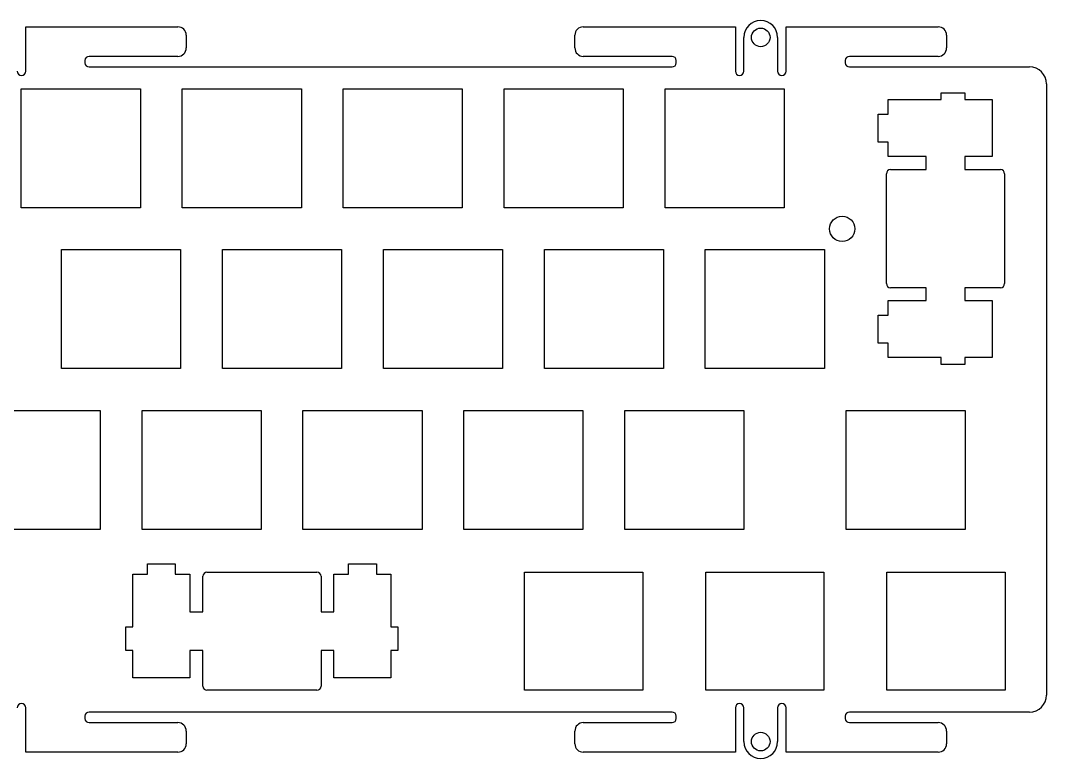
# Model space of a CAD drawing. Header units: millimetres. Extents: x 39 to 286, y -128 to -41.
# Drawn here: x 164.9 to 286.3, y -128.5 to -41.1 of the extents above; entities that cross this region are included whole.
import ezdxf

# ---------------------------------------------------------------- set-up
doc = ezdxf.new("R2010")
doc.units = ezdxf.units.MM
for name, color, linetype in [('Shape10009', 7, 'CONTINUOUS'), ('Shape10010', 7, 'CONTINUOUS'), ('Shape10011', 7, 'CONTINUOUS'), ('Shape10012', 7, 'CONTINUOUS'), ('Shape10013', 7, 'CONTINUOUS'), ('Shape10014', 7, 'CONTINUOUS'), ('Shape10017', 7, 'CONTINUOUS'), ('Shape10148', 7, 'CONTINUOUS'), ('Shape10149', 7, 'CONTINUOUS'), ('Shape10150', 7, 'CONTINUOUS'), ('Shape10151', 7, 'CONTINUOUS'), ('Shape10152', 7, 'CONTINUOUS'), ('Shape10153', 7, 'CONTINUOUS'), ('Shape10154', 7, 'CONTINUOUS'), ('Shape10155', 7, 'CONTINUOUS'), ('Shape10156', 7, 'CONTINUOUS'), ('Shape10157', 7, 'CONTINUOUS'), ('Shape10158', 7, 'CONTINUOUS'), ('Shape10159', 7, 'CONTINUOUS'), ('Shape10160', 7, 'CONTINUOUS'), ('Shape10161', 7, 'CONTINUOUS'), ('Shape10162', 7, 'CONTINUOUS'), ('Shape10163', 7, 'CONTINUOUS'), ('Shape10164', 7, 'CONTINUOUS'), ('Shape10165', 7, 'CONTINUOUS'), ('Shape10166', 7, 'CONTINUOUS'), ('Shape10167', 7, 'CONTINUOUS'), ('Shape10168', 7, 'CONTINUOUS'), ('Shape10169', 7, 'CONTINUOUS'), ('Shape10170', 7, 'CONTINUOUS'), ('Shape10171', 7, 'CONTINUOUS'), ('Shape10172', 7, 'CONTINUOUS'), ('Shape10173', 7, 'CONTINUOUS'), ('Shape10174', 7, 'CONTINUOUS'), ('Shape10175', 7, 'CONTINUOUS'), ('Shape10176', 7, 'CONTINUOUS'), ('Shape10177', 7, 'CONTINUOUS'), ('Shape10178', 7, 'CONTINUOUS'), ('Shape10179', 7, 'CONTINUOUS'), ('Shape10180', 7, 'CONTINUOUS'), ('Shape10181', 7, 'CONTINUOUS'), ('Shape10182', 7, 'CONTINUOUS'), ('Shape10183', 7, 'CONTINUOUS'), ('Shape10184', 7, 'CONTINUOUS'), ('Shape10185', 7, 'CONTINUOUS'), ('Shape10186', 7, 'CONTINUOUS'), ('Shape10187', 7, 'CONTINUOUS'), ('Shape10631', 7, 'CONTINUOUS'), ('Shape10632', 7, 'CONTINUOUS'), ('Shape10633', 7, 'CONTINUOUS'), ('Shape10634', 7, 'CONTINUOUS'), ('Shape10635', 7, 'CONTINUOUS'), ('Shape10636', 7, 'CONTINUOUS'), ('Shape10637', 7, 'CONTINUOUS'), ('Shape10638', 7, 'CONTINUOUS'), ('Shape10639', 7, 'CONTINUOUS'), ('Shape10640', 7, 'CONTINUOUS'), ('Shape10641', 7, 'CONTINUOUS'), ('Shape10642', 7, 'CONTINUOUS'), ('Shape10643', 7, 'CONTINUOUS'), ('Shape10644', 7, 'CONTINUOUS'), ('Shape10645', 7, 'CONTINUOUS'), ('Shape10646', 7, 'CONTINUOUS'), ('Shape10647', 7, 'CONTINUOUS'), ('Shape10648', 7, 'CONTINUOUS'), ('Shape10649', 7, 'CONTINUOUS'), ('Shape10650', 7, 'CONTINUOUS'), ('Shape10651', 7, 'CONTINUOUS'), ('Shape10652', 7, 'CONTINUOUS'), ('Shape10653', 7, 'CONTINUOUS'), ('Shape10654', 7, 'CONTINUOUS'), ('Shape10655', 7, 'CONTINUOUS'), ('Shape10656', 7, 'CONTINUOUS'), ('Shape10657', 7, 'CONTINUOUS'), ('Shape10658', 7, 'CONTINUOUS'), ('Shape10659', 7, 'CONTINUOUS'), ('Shape10660', 7, 'CONTINUOUS'), ('Shape10661', 7, 'CONTINUOUS'), ('Shape10662', 7, 'CONTINUOUS'), ('Shape10663', 7, 'CONTINUOUS'), ('Shape10664', 7, 'CONTINUOUS'), ('Shape10665', 7, 'CONTINUOUS'), ('Shape10666', 7, 'CONTINUOUS'), ('Shape10667', 7, 'CONTINUOUS'), ('Shape10668', 7, 'CONTINUOUS'), ('Shape10669', 7, 'CONTINUOUS'), ('Shape10670', 7, 'CONTINUOUS'), ('Shape12740', 7, 'CONTINUOUS'), ('Shape8172', 7, 'CONTINUOUS'), ('Shape8173', 7, 'CONTINUOUS'), ('Shape8174', 7, 'CONTINUOUS'), ('Shape8175', 7, 'CONTINUOUS'), ('Shape8176', 7, 'CONTINUOUS'), ('Shape8177', 7, 'CONTINUOUS'), ('Shape8178', 7, 'CONTINUOUS'), ('Shape8179', 7, 'CONTINUOUS'), ('Shape8180', 7, 'CONTINUOUS'), ('Shape8181', 7, 'CONTINUOUS'), ('Shape8182', 7, 'CONTINUOUS'), ('Shape8183', 7, 'CONTINUOUS'), ('Shape8336', 7, 'CONTINUOUS'), ('Shape8337', 7, 'CONTINUOUS'), ('Shape8338', 7, 'CONTINUOUS'), ('Shape8339', 7, 'CONTINUOUS'), ('Shape8340', 7, 'CONTINUOUS'), ('Shape8341', 7, 'CONTINUOUS'), ('Shape8342', 7, 'CONTINUOUS'), ('Shape8343', 7, 'CONTINUOUS'), ('Shape8344', 7, 'CONTINUOUS'), ('Shape8345', 7, 'CONTINUOUS'), ('Shape8346', 7, 'CONTINUOUS'), ('Shape8347', 7, 'CONTINUOUS'), ('Shape8348', 7, 'CONTINUOUS'), ('Shape8349', 7, 'CONTINUOUS'), ('Shape8350', 7, 'CONTINUOUS'), ('Shape8351', 7, 'CONTINUOUS'), ('Shape8352', 7, 'CONTINUOUS'), ('Shape8353', 7, 'CONTINUOUS'), ('Shape8354', 7, 'CONTINUOUS'), ('Shape8355', 7, 'CONTINUOUS'), ('Shape8396', 7, 'CONTINUOUS'), ('Shape8397', 7, 'CONTINUOUS'), ('Shape8398', 7, 'CONTINUOUS'), ('Shape8399', 7, 'CONTINUOUS'), ('Shape8400', 7, 'CONTINUOUS'), ('Shape8401', 7, 'CONTINUOUS'), ('Shape8402', 7, 'CONTINUOUS'), ('Shape8403', 7, 'CONTINUOUS'), ('Shape8404', 7, 'CONTINUOUS'), ('Shape8405', 7, 'CONTINUOUS'), ('Shape8406', 7, 'CONTINUOUS'), ('Shape8407', 7, 'CONTINUOUS'), ('Shape8408', 7, 'CONTINUOUS'), ('Shape8409', 7, 'CONTINUOUS'), ('Shape8410', 7, 'CONTINUOUS'), ('Shape8411', 7, 'CONTINUOUS'), ('Shape8412', 7, 'CONTINUOUS'), ('Shape8413', 7, 'CONTINUOUS'), ('Shape8414', 7, 'CONTINUOUS'), ('Shape8415', 7, 'CONTINUOUS'), ('Shape8432', 7, 'CONTINUOUS'), ('Shape8433', 7, 'CONTINUOUS'), ('Shape8434', 7, 'CONTINUOUS'), ('Shape8436', 7, 'CONTINUOUS'), ('Shape8437', 7, 'CONTINUOUS'), ('Shape8438', 7, 'CONTINUOUS'), ('Shape8439', 7, 'CONTINUOUS'), ('Shape8440', 7, 'CONTINUOUS'), ('Shape8441', 7, 'CONTINUOUS'), ('Shape8442', 7, 'CONTINUOUS'), ('Shape8443', 7, 'CONTINUOUS'), ('Shape8444', 7, 'CONTINUOUS'), ('Shape8445', 7, 'CONTINUOUS'), ('Shape8446', 7, 'CONTINUOUS'), ('Shape8447', 7, 'CONTINUOUS'), ('Shape8448', 7, 'CONTINUOUS'), ('Shape8449', 7, 'CONTINUOUS'), ('Shape8450', 7, 'CONTINUOUS'), ('Shape8451', 7, 'CONTINUOUS'), ('Shape8452', 7, 'CONTINUOUS'), ('Shape8453', 7, 'CONTINUOUS'), ('Shape8454', 7, 'CONTINUOUS'), ('Shape8455', 7, 'CONTINUOUS'), ('Shape9862', 7, 'CONTINUOUS'), ('Shape9863', 7, 'CONTINUOUS'), ('Shape9864', 7, 'CONTINUOUS'), ('Shape9865', 7, 'CONTINUOUS'), ('Shape9866', 7, 'CONTINUOUS'), ('Shape9867', 7, 'CONTINUOUS'), ('Shape9868', 7, 'CONTINUOUS'), ('Shape9869', 7, 'CONTINUOUS'), ('Shape9870', 7, 'CONTINUOUS'), ('Shape9871', 7, 'CONTINUOUS'), ('Shape9872', 7, 'CONTINUOUS'), ('Shape9873', 7, 'CONTINUOUS'), ('Shape9874', 7, 'CONTINUOUS'), ('Shape9875', 7, 'CONTINUOUS'), ('Shape9876', 7, 'CONTINUOUS'), ('Shape9877', 7, 'CONTINUOUS'), ('Shape9878', 7, 'CONTINUOUS'), ('Shape9879', 7, 'CONTINUOUS'), ('Shape9880', 7, 'CONTINUOUS'), ('Shape9881', 7, 'CONTINUOUS'), ('Shape9882', 7, 'CONTINUOUS'), ('Shape9883', 7, 'CONTINUOUS'), ('Shape9884', 7, 'CONTINUOUS'), ('Shape9885', 7, 'CONTINUOUS'), ('Shape9886', 7, 'CONTINUOUS'), ('Shape9887', 7, 'CONTINUOUS'), ('Shape9888', 7, 'CONTINUOUS'), ('Shape9889', 7, 'CONTINUOUS'), ('Shape9890', 7, 'CONTINUOUS'), ('Shape9891', 7, 'CONTINUOUS'), ('Shape9892', 7, 'CONTINUOUS'), ('Shape9893', 7, 'CONTINUOUS'), ('Shape9894', 7, 'CONTINUOUS'), ('Shape9895', 7, 'CONTINUOUS'), ('Shape9896', 7, 'CONTINUOUS'), ('Shape9897', 7, 'CONTINUOUS'), ('Shape9898', 7, 'CONTINUOUS'), ('Shape9899', 7, 'CONTINUOUS'), ('Shape9900', 7, 'CONTINUOUS'), ('Shape9901', 7, 'CONTINUOUS'), ('Shape9902', 7, 'CONTINUOUS'), ('Shape9903', 7, 'CONTINUOUS'), ('Shape9904', 7, 'CONTINUOUS'), ('Shape9905', 7, 'CONTINUOUS'), ('Shape9906', 7, 'CONTINUOUS'), ('Shape9907', 7, 'CONTINUOUS'), ('Shape9908', 7, 'CONTINUOUS'), ('Shape9909', 7, 'CONTINUOUS'), ('Shape9910', 7, 'CONTINUOUS'), ('Shape9911', 7, 'CONTINUOUS'), ('Shape9912', 7, 'CONTINUOUS'), ('Shape9913', 7, 'CONTINUOUS'), ('Shape9914', 7, 'CONTINUOUS'), ('Shape9915', 7, 'CONTINUOUS'), ('Shape9916', 7, 'CONTINUOUS'), ('Shape9917', 7, 'CONTINUOUS'), ('Shape9918', 7, 'CONTINUOUS'), ('Shape9919', 7, 'CONTINUOUS'), ('Shape9920', 7, 'CONTINUOUS'), ('Shape9921', 7, 'CONTINUOUS'), ('Shape9922', 7, 'CONTINUOUS'), ('Shape9923', 7, 'CONTINUOUS'), ('Shape9924', 7, 'CONTINUOUS'), ('Shape9925', 7, 'CONTINUOUS'), ('Shape9926', 7, 'CONTINUOUS'), ('Shape9927', 7, 'CONTINUOUS'), ('Shape9928', 7, 'CONTINUOUS'), ('Shape9929', 7, 'CONTINUOUS')]:
    doc.layers.add(name, color=color, linetype=linetype)

msp = doc.modelspace()

# ---------------------------------------------------------------- linework, layer by layer
at = {"layer": 'Shape10009'}
msp.add_arc((164.99, -47.0955), 0.5, 180, 0, dxfattribs=at)
at = {"layer": 'Shape10010'}
msp.add_line((165.49, -47.0955), (165.49, -41.8455), dxfattribs=at)
at = {"layer": 'Shape10011'}
msp.add_line((165.49, -41.8455), (183.49, -41.8455), dxfattribs=at)
at = {"layer": 'Shape10012'}
msp.add_arc((183.49, -42.8455), 1, 0, 90, dxfattribs=at)
at = {"layer": 'Shape10013'}
msp.add_line((184.49, -42.8455), (184.49, -44.3455), dxfattribs=at)
at = {"layer": 'Shape10014'}
msp.add_circle((252.49, -43.0955), 1.1, dxfattribs=at)
at = {"layer": 'Shape10017'}
msp.add_circle((252.49, -126.494), 1.1, dxfattribs=at)
at = {"layer": 'Shape10148'}
msp.add_line((186.445, -119.919), (186.445, -115.72), dxfattribs=at)
at = {"layer": 'Shape10149'}
msp.add_arc((186.945, -119.919), 0.5, 180, -90, dxfattribs=at)
at = {"layer": 'Shape10150'}
msp.add_line((186.445, -115.72), (184.92, -115.72), dxfattribs=at)
at = {"layer": 'Shape10151'}
msp.add_line((184.92, -115.72), (184.92, -118.949), dxfattribs=at)
at = {"layer": 'Shape10152'}
msp.add_line((184.92, -118.949), (178.17, -118.949), dxfattribs=at)
at = {"layer": 'Shape10153'}
msp.add_line((178.17, -118.949), (178.17, -115.72), dxfattribs=at)
at = {"layer": 'Shape10154'}
msp.add_line((178.17, -115.72), (177.344, -115.72), dxfattribs=at)
at = {"layer": 'Shape10155'}
msp.add_line((177.344, -115.72), (177.344, -112.92), dxfattribs=at)
at = {"layer": 'Shape10156'}
msp.add_line((177.344, -112.92), (178.17, -112.92), dxfattribs=at)
at = {"layer": 'Shape10157'}
msp.add_line((178.17, -112.92), (178.17, -106.65), dxfattribs=at)
at = {"layer": 'Shape10158'}
msp.add_line((178.17, -106.65), (179.895, -106.65), dxfattribs=at)
at = {"layer": 'Shape10159'}
msp.add_line((179.895, -106.65), (179.895, -105.45), dxfattribs=at)
at = {"layer": 'Shape10160'}
msp.add_line((179.895, -105.45), (183.194, -105.45), dxfattribs=at)
at = {"layer": 'Shape10161'}
msp.add_line((183.194, -105.45), (183.194, -106.65), dxfattribs=at)
at = {"layer": 'Shape10162'}
msp.add_line((183.194, -106.65), (184.92, -106.65), dxfattribs=at)
at = {"layer": 'Shape10163'}
msp.add_line((184.92, -106.65), (184.92, -111.119), dxfattribs=at)
at = {"layer": 'Shape10164'}
msp.add_line((184.92, -111.119), (186.445, -111.119), dxfattribs=at)
at = {"layer": 'Shape10165'}
msp.add_line((186.445, -111.119), (186.445, -106.92), dxfattribs=at)
at = {"layer": 'Shape10166'}
msp.add_line((186.945, -106.42), (199.944, -106.42), dxfattribs=at)
at = {"layer": 'Shape10167'}
msp.add_arc((199.944, -106.92), 0.5, 0, 90, dxfattribs=at)
at = {"layer": 'Shape10168'}
msp.add_arc((186.945, -106.92), 0.5, 90, 180, dxfattribs=at)
at = {"layer": 'Shape10169'}
msp.add_line((200.444, -106.92), (200.444, -111.119), dxfattribs=at)
at = {"layer": 'Shape10170'}
msp.add_line((200.444, -111.119), (201.97, -111.119), dxfattribs=at)
at = {"layer": 'Shape10171'}
msp.add_line((201.97, -111.119), (201.97, -106.65), dxfattribs=at)
at = {"layer": 'Shape10172'}
msp.add_line((201.97, -106.65), (203.694, -106.65), dxfattribs=at)
at = {"layer": 'Shape10173'}
msp.add_line((203.694, -106.65), (203.694, -105.45), dxfattribs=at)
at = {"layer": 'Shape10174'}
msp.add_line((203.694, -105.45), (206.994, -105.45), dxfattribs=at)
at = {"layer": 'Shape10175'}
msp.add_line((206.994, -105.45), (206.994, -106.65), dxfattribs=at)
at = {"layer": 'Shape10176'}
msp.add_line((206.994, -106.65), (208.719, -106.65), dxfattribs=at)
at = {"layer": 'Shape10177'}
msp.add_line((208.719, -106.65), (208.719, -112.92), dxfattribs=at)
at = {"layer": 'Shape10178'}
msp.add_line((208.719, -112.92), (209.545, -112.92), dxfattribs=at)
at = {"layer": 'Shape10179'}
msp.add_line((209.545, -112.92), (209.545, -115.72), dxfattribs=at)
at = {"layer": 'Shape10180'}
msp.add_line((209.545, -115.72), (208.719, -115.72), dxfattribs=at)
at = {"layer": 'Shape10181'}
msp.add_line((208.719, -115.72), (208.719, -118.949), dxfattribs=at)
at = {"layer": 'Shape10182'}
msp.add_line((208.719, -118.949), (201.97, -118.949), dxfattribs=at)
at = {"layer": 'Shape10183'}
msp.add_line((201.97, -118.949), (201.97, -115.72), dxfattribs=at)
at = {"layer": 'Shape10184'}
msp.add_line((201.97, -115.72), (200.444, -115.72), dxfattribs=at)
at = {"layer": 'Shape10185'}
msp.add_line((200.444, -115.72), (200.444, -119.919), dxfattribs=at)
at = {"layer": 'Shape10186'}
msp.add_arc((199.944, -119.919), 0.5, -90, 0, dxfattribs=at)
at = {"layer": 'Shape10187'}
msp.add_line((199.944, -120.419), (186.945, -120.419), dxfattribs=at)
at = {"layer": 'Shape10631'}
msp.add_line((280.858, -72.7443), (276.659, -72.7443), dxfattribs=at)
at = {"layer": 'Shape10632'}
msp.add_arc((280.858, -72.2443), 0.5, -90, 0, dxfattribs=at)
at = {"layer": 'Shape10633'}
msp.add_line((276.659, -72.7443), (276.659, -74.2697), dxfattribs=at)
at = {"layer": 'Shape10634'}
msp.add_line((276.659, -74.2697), (279.888, -74.2697), dxfattribs=at)
at = {"layer": 'Shape10635'}
msp.add_line((279.888, -74.2697), (279.888, -81.0194), dxfattribs=at)
at = {"layer": 'Shape10636'}
msp.add_line((279.888, -81.0194), (276.659, -81.0194), dxfattribs=at)
at = {"layer": 'Shape10637'}
msp.add_line((276.659, -81.0194), (276.659, -81.8449), dxfattribs=at)
at = {"layer": 'Shape10638'}
msp.add_line((276.659, -81.8449), (273.859, -81.8449), dxfattribs=at)
at = {"layer": 'Shape10639'}
msp.add_line((273.859, -81.8449), (273.859, -81.0194), dxfattribs=at)
at = {"layer": 'Shape10640'}
msp.add_line((273.859, -81.0194), (267.589, -81.0194), dxfattribs=at)
at = {"layer": 'Shape10641'}
msp.add_line((267.589, -81.0194), (267.589, -79.2943), dxfattribs=at)
at = {"layer": 'Shape10642'}
msp.add_line((267.589, -79.2943), (266.389, -79.2943), dxfattribs=at)
at = {"layer": 'Shape10643'}
msp.add_line((266.389, -79.2943), (266.389, -75.9952), dxfattribs=at)
at = {"layer": 'Shape10644'}
msp.add_line((266.389, -75.9952), (267.589, -75.9952), dxfattribs=at)
at = {"layer": 'Shape10645'}
msp.add_line((267.589, -75.9952), (267.589, -74.2697), dxfattribs=at)
at = {"layer": 'Shape10646'}
msp.add_line((267.589, -74.2697), (272.058, -74.2697), dxfattribs=at)
at = {"layer": 'Shape10647'}
msp.add_line((272.058, -74.2697), (272.058, -72.7443), dxfattribs=at)
at = {"layer": 'Shape10648'}
msp.add_line((272.058, -72.7443), (267.859, -72.7443), dxfattribs=at)
at = {"layer": 'Shape10649'}
msp.add_line((267.359, -72.2443), (267.359, -59.245), dxfattribs=at)
at = {"layer": 'Shape10650'}
msp.add_arc((267.859, -72.2443), 0.5, 180, -90, dxfattribs=at)
at = {"layer": 'Shape10651'}
msp.add_line((267.859, -58.745), (272.058, -58.745), dxfattribs=at)
at = {"layer": 'Shape10652'}
msp.add_arc((267.859, -59.245), 0.5, 90, 180, dxfattribs=at)
at = {"layer": 'Shape10653'}
msp.add_line((272.058, -58.745), (272.058, -57.2193), dxfattribs=at)
at = {"layer": 'Shape10654'}
msp.add_line((272.058, -57.2193), (267.589, -57.2193), dxfattribs=at)
at = {"layer": 'Shape10655'}
msp.add_line((267.589, -57.2193), (267.589, -55.4956), dxfattribs=at)
at = {"layer": 'Shape10656'}
msp.add_line((267.589, -55.4956), (266.389, -55.4956), dxfattribs=at)
at = {"layer": 'Shape10657'}
msp.add_line((266.389, -55.4956), (266.389, -52.195), dxfattribs=at)
at = {"layer": 'Shape10658'}
msp.add_line((266.389, -52.195), (267.589, -52.195), dxfattribs=at)
at = {"layer": 'Shape10659'}
msp.add_line((267.589, -52.195), (267.589, -50.4699), dxfattribs=at)
at = {"layer": 'Shape10660'}
msp.add_line((267.589, -50.4699), (273.859, -50.4699), dxfattribs=at)
at = {"layer": 'Shape10661'}
msp.add_line((273.859, -50.4699), (273.859, -49.6444), dxfattribs=at)
at = {"layer": 'Shape10662'}
msp.add_line((273.859, -49.6444), (276.659, -49.6444), dxfattribs=at)
at = {"layer": 'Shape10663'}
msp.add_line((276.659, -49.6444), (276.659, -50.4699), dxfattribs=at)
at = {"layer": 'Shape10664'}
msp.add_line((276.659, -50.4699), (279.888, -50.4699), dxfattribs=at)
at = {"layer": 'Shape10665'}
msp.add_line((279.888, -50.4699), (279.888, -57.2193), dxfattribs=at)
at = {"layer": 'Shape10666'}
msp.add_line((279.888, -57.2193), (276.659, -57.2193), dxfattribs=at)
at = {"layer": 'Shape10667'}
msp.add_line((276.659, -57.2193), (276.659, -58.745), dxfattribs=at)
at = {"layer": 'Shape10668'}
msp.add_line((276.659, -58.745), (280.858, -58.745), dxfattribs=at)
at = {"layer": 'Shape10669'}
msp.add_arc((280.858, -59.245), 0.5, 0, 90, dxfattribs=at)
at = {"layer": 'Shape10670'}
msp.add_line((281.358, -59.245), (281.358, -72.2443), dxfattribs=at)
at = {"layer": 'Shape12740'}
msp.add_circle((262.134, -65.7702), 1.5, dxfattribs=at)
at = {"layer": 'Shape8172'}
msp.add_line((281.408, -106.42), (281.408, -120.42), dxfattribs=at)
at = {"layer": 'Shape8173'}
msp.add_line((281.408, -120.42), (267.408, -120.42), dxfattribs=at)
at = {"layer": 'Shape8174'}
msp.add_line((267.408, -120.42), (267.408, -106.42), dxfattribs=at)
at = {"layer": 'Shape8175'}
msp.add_line((267.408, -106.42), (281.408, -106.42), dxfattribs=at)
at = {"layer": 'Shape8176'}
msp.add_line((259.976, -106.42), (259.976, -120.42), dxfattribs=at)
at = {"layer": 'Shape8177'}
msp.add_line((259.976, -120.42), (245.976, -120.42), dxfattribs=at)
at = {"layer": 'Shape8178'}
msp.add_line((245.976, -120.42), (245.976, -106.42), dxfattribs=at)
at = {"layer": 'Shape8179'}
msp.add_line((245.976, -106.42), (259.976, -106.42), dxfattribs=at)
at = {"layer": 'Shape8180'}
msp.add_line((238.545, -106.42), (238.545, -120.42), dxfattribs=at)
at = {"layer": 'Shape8181'}
msp.add_line((238.545, -120.42), (224.545, -120.42), dxfattribs=at)
at = {"layer": 'Shape8182'}
msp.add_line((224.545, -120.42), (224.545, -106.42), dxfattribs=at)
at = {"layer": 'Shape8183'}
msp.add_line((224.545, -106.42), (238.545, -106.42), dxfattribs=at)
at = {"layer": 'Shape8336'}
msp.add_line((260.027, -68.2196), (260.027, -82.3196), dxfattribs=at)
at = {"layer": 'Shape8337'}
msp.add_line((260.027, -82.3196), (245.927, -82.3196), dxfattribs=at)
at = {"layer": 'Shape8338'}
msp.add_line((245.927, -82.3196), (245.927, -68.2196), dxfattribs=at)
at = {"layer": 'Shape8339'}
msp.add_line((245.927, -68.2196), (260.027, -68.2196), dxfattribs=at)
at = {"layer": 'Shape8340'}
msp.add_line((226.878, -68.2196), (240.977, -68.2196), dxfattribs=at)
at = {"layer": 'Shape8341'}
msp.add_line((240.977, -68.2196), (240.977, -82.3196), dxfattribs=at)
at = {"layer": 'Shape8342'}
msp.add_line((240.977, -82.3196), (226.878, -82.3196), dxfattribs=at)
at = {"layer": 'Shape8343'}
msp.add_line((226.878, -82.3196), (226.878, -68.2196), dxfattribs=at)
at = {"layer": 'Shape8344'}
msp.add_line((207.827, -82.3196), (207.827, -68.2196), dxfattribs=at)
at = {"layer": 'Shape8345'}
msp.add_line((207.827, -68.2196), (221.927, -68.2196), dxfattribs=at)
at = {"layer": 'Shape8346'}
msp.add_line((221.927, -68.2196), (221.927, -82.3196), dxfattribs=at)
at = {"layer": 'Shape8347'}
msp.add_line((221.927, -82.3196), (207.827, -82.3196), dxfattribs=at)
at = {"layer": 'Shape8348'}
msp.add_line((188.778, -68.2196), (202.878, -68.2196), dxfattribs=at)
at = {"layer": 'Shape8349'}
msp.add_line((202.878, -68.2196), (202.878, -82.3196), dxfattribs=at)
at = {"layer": 'Shape8350'}
msp.add_line((202.878, -82.3196), (188.778, -82.3196), dxfattribs=at)
at = {"layer": 'Shape8351'}
msp.add_line((188.778, -82.3196), (188.778, -68.2196), dxfattribs=at)
at = {"layer": 'Shape8352'}
msp.add_line((169.727, -82.3196), (169.727, -68.2196), dxfattribs=at)
at = {"layer": 'Shape8353'}
msp.add_line((169.727, -68.2196), (183.827, -68.2196), dxfattribs=at)
at = {"layer": 'Shape8354'}
msp.add_line((183.827, -68.2196), (183.827, -82.3196), dxfattribs=at)
at = {"layer": 'Shape8355'}
msp.add_line((183.827, -82.3196), (169.727, -82.3196), dxfattribs=at)
at = {"layer": 'Shape8396'}
msp.add_line((164.965, -49.1696), (179.065, -49.1696), dxfattribs=at)
at = {"layer": 'Shape8397'}
msp.add_line((179.065, -49.1696), (179.065, -63.2696), dxfattribs=at)
at = {"layer": 'Shape8398'}
msp.add_line((179.065, -63.2696), (164.965, -63.2696), dxfattribs=at)
at = {"layer": 'Shape8399'}
msp.add_line((164.965, -63.2696), (164.965, -49.1696), dxfattribs=at)
at = {"layer": 'Shape8400'}
msp.add_line((184.015, -49.1696), (198.115, -49.1696), dxfattribs=at)
at = {"layer": 'Shape8401'}
msp.add_line((198.115, -49.1696), (198.115, -63.2696), dxfattribs=at)
at = {"layer": 'Shape8402'}
msp.add_line((198.115, -63.2696), (184.015, -63.2696), dxfattribs=at)
at = {"layer": 'Shape8403'}
msp.add_line((184.015, -63.2696), (184.015, -49.1696), dxfattribs=at)
at = {"layer": 'Shape8404'}
msp.add_line((203.065, -49.1696), (217.165, -49.1696), dxfattribs=at)
at = {"layer": 'Shape8405'}
msp.add_line((217.165, -49.1696), (217.165, -63.2696), dxfattribs=at)
at = {"layer": 'Shape8406'}
msp.add_line((217.165, -63.2696), (203.065, -63.2696), dxfattribs=at)
at = {"layer": 'Shape8407'}
msp.add_line((203.065, -63.2696), (203.065, -49.1696), dxfattribs=at)
at = {"layer": 'Shape8408'}
msp.add_line((222.115, -49.1696), (236.215, -49.1696), dxfattribs=at)
at = {"layer": 'Shape8409'}
msp.add_line((236.215, -49.1696), (236.215, -63.2696), dxfattribs=at)
at = {"layer": 'Shape8410'}
msp.add_line((236.215, -63.2696), (222.115, -63.2696), dxfattribs=at)
at = {"layer": 'Shape8411'}
msp.add_line((222.115, -63.2696), (222.115, -49.1696), dxfattribs=at)
at = {"layer": 'Shape8412'}
msp.add_line((241.165, -49.1696), (255.265, -49.1696), dxfattribs=at)
at = {"layer": 'Shape8413'}
msp.add_line((255.265, -49.1696), (255.265, -63.2696), dxfattribs=at)
at = {"layer": 'Shape8414'}
msp.add_line((255.265, -63.2696), (241.165, -63.2696), dxfattribs=at)
at = {"layer": 'Shape8415'}
msp.add_line((241.165, -63.2696), (241.165, -49.1696), dxfattribs=at)
at = {"layer": 'Shape8432'}
msp.add_line((160.202, -87.2696), (174.302, -87.2696), dxfattribs=at)
at = {"layer": 'Shape8433'}
msp.add_line((174.302, -87.2696), (174.302, -101.37), dxfattribs=at)
at = {"layer": 'Shape8434'}
msp.add_line((174.302, -101.37), (160.202, -101.37), dxfattribs=at)
at = {"layer": 'Shape8436'}
msp.add_line((179.252, -87.2696), (193.352, -87.2696), dxfattribs=at)
at = {"layer": 'Shape8437'}
msp.add_line((193.352, -87.2696), (193.352, -101.37), dxfattribs=at)
at = {"layer": 'Shape8438'}
msp.add_line((193.352, -101.37), (179.252, -101.37), dxfattribs=at)
at = {"layer": 'Shape8439'}
msp.add_line((179.252, -101.37), (179.252, -87.2696), dxfattribs=at)
at = {"layer": 'Shape8440'}
msp.add_line((198.302, -87.2696), (212.402, -87.2696), dxfattribs=at)
at = {"layer": 'Shape8441'}
msp.add_line((212.402, -87.2696), (212.402, -101.37), dxfattribs=at)
at = {"layer": 'Shape8442'}
msp.add_line((212.402, -101.37), (198.302, -101.37), dxfattribs=at)
at = {"layer": 'Shape8443'}
msp.add_line((198.302, -101.37), (198.302, -87.2696), dxfattribs=at)
at = {"layer": 'Shape8444'}
msp.add_line((217.352, -87.2696), (231.452, -87.2696), dxfattribs=at)
at = {"layer": 'Shape8445'}
msp.add_line((231.452, -87.2696), (231.452, -101.37), dxfattribs=at)
at = {"layer": 'Shape8446'}
msp.add_line((231.452, -101.37), (217.352, -101.37), dxfattribs=at)
at = {"layer": 'Shape8447'}
msp.add_line((217.352, -101.37), (217.352, -87.2696), dxfattribs=at)
at = {"layer": 'Shape8448'}
msp.add_line((236.402, -87.2696), (250.502, -87.2696), dxfattribs=at)
at = {"layer": 'Shape8449'}
msp.add_line((250.502, -87.2696), (250.502, -101.37), dxfattribs=at)
at = {"layer": 'Shape8450'}
msp.add_line((250.502, -101.37), (236.402, -101.37), dxfattribs=at)
at = {"layer": 'Shape8451'}
msp.add_line((236.402, -101.37), (236.402, -87.2696), dxfattribs=at)
at = {"layer": 'Shape8452'}
msp.add_line((262.596, -87.2696), (276.696, -87.2696), dxfattribs=at)
at = {"layer": 'Shape8453'}
msp.add_line((276.696, -87.2696), (276.696, -101.37), dxfattribs=at)
at = {"layer": 'Shape8454'}
msp.add_line((276.696, -101.37), (262.596, -101.37), dxfattribs=at)
at = {"layer": 'Shape8455'}
msp.add_line((262.596, -101.37), (262.596, -87.2696), dxfattribs=at)
at = {"layer": 'Shape9862'}
msp.add_arc((183.49, -44.3455), 1, -90, 0, dxfattribs=at)
at = {"layer": 'Shape9863'}
msp.add_line((183.49, -45.3455), (172.99, -45.3455), dxfattribs=at)
at = {"layer": 'Shape9864'}
msp.add_arc((172.99, -45.8455), 0.5, 90, 180, dxfattribs=at)
at = {"layer": 'Shape9865'}
msp.add_line((172.49, -45.8455), (172.49, -46.0946), dxfattribs=at)
at = {"layer": 'Shape9866'}
msp.add_arc((172.99, -46.0946), 0.5, 180, -90, dxfattribs=at)
at = {"layer": 'Shape9867'}
msp.add_line((172.99, -46.5946), (241.99, -46.5946), dxfattribs=at)
at = {"layer": 'Shape9868'}
msp.add_arc((241.99, -46.0946), 0.5, -90, 0, dxfattribs=at)
at = {"layer": 'Shape9869'}
msp.add_line((242.49, -46.0946), (242.49, -45.8455), dxfattribs=at)
at = {"layer": 'Shape9870'}
msp.add_arc((241.99, -45.8455), 0.5, 0, 90, dxfattribs=at)
at = {"layer": 'Shape9871'}
msp.add_line((241.99, -45.3455), (231.49, -45.3455), dxfattribs=at)
at = {"layer": 'Shape9872'}
msp.add_arc((231.49, -44.3455), 1, 180, -90, dxfattribs=at)
at = {"layer": 'Shape9873'}
msp.add_line((230.49, -44.3455), (230.49, -42.8455), dxfattribs=at)
at = {"layer": 'Shape9874'}
msp.add_arc((231.49, -42.8455), 1, 90, 180, dxfattribs=at)
at = {"layer": 'Shape9875'}
msp.add_line((231.49, -41.8455), (249.49, -41.8455), dxfattribs=at)
at = {"layer": 'Shape9876'}
msp.add_line((249.49, -41.8455), (249.49, -47.0955), dxfattribs=at)
at = {"layer": 'Shape9877'}
msp.add_arc((249.99, -47.0955), 0.5, 180, 0, dxfattribs=at)
at = {"layer": 'Shape9878'}
msp.add_line((250.49, -47.0955), (250.49, -43.0955), dxfattribs=at)
at = {"layer": 'Shape9879'}
msp.add_arc((252.49, -43.0955), 2, 0, 180, dxfattribs=at)
at = {"layer": 'Shape9880'}
msp.add_line((254.49, -43.0955), (254.49, -47.0955), dxfattribs=at)
at = {"layer": 'Shape9881'}
msp.add_arc((254.99, -47.0955), 0.5, 180, 0, dxfattribs=at)
at = {"layer": 'Shape9882'}
msp.add_line((255.49, -47.0955), (255.49, -41.8455), dxfattribs=at)
at = {"layer": 'Shape9883'}
msp.add_line((255.49, -41.8455), (273.49, -41.8455), dxfattribs=at)
at = {"layer": 'Shape9884'}
msp.add_arc((273.49, -42.8455), 1, 0, 90, dxfattribs=at)
at = {"layer": 'Shape9885'}
msp.add_line((274.49, -42.8455), (274.49, -44.3455), dxfattribs=at)
at = {"layer": 'Shape9886'}
msp.add_arc((273.49, -44.3455), 1, -90, 0, dxfattribs=at)
at = {"layer": 'Shape9887'}
msp.add_line((273.49, -45.3455), (262.99, -45.3455), dxfattribs=at)
at = {"layer": 'Shape9888'}
msp.add_arc((262.99, -45.8455), 0.5, 90, 180, dxfattribs=at)
at = {"layer": 'Shape9889'}
msp.add_line((262.49, -45.8455), (262.49, -46.0946), dxfattribs=at)
at = {"layer": 'Shape9890'}
msp.add_arc((262.99, -46.0946), 0.5, 180, -90, dxfattribs=at)
at = {"layer": 'Shape9891'}
msp.add_line((262.99, -46.5946), (284.315, -46.5946), dxfattribs=at)
at = {"layer": 'Shape9892'}
msp.add_arc((284.315, -48.5946), 2, 0, 90, dxfattribs=at)
at = {"layer": 'Shape9893'}
msp.add_line((286.315, -48.5946), (286.315, -120.995), dxfattribs=at)
at = {"layer": 'Shape9894'}
msp.add_arc((284.315, -120.995), 2, -90, 0, dxfattribs=at)
at = {"layer": 'Shape9895'}
msp.add_line((284.315, -122.995), (262.99, -122.995), dxfattribs=at)
at = {"layer": 'Shape9896'}
msp.add_arc((262.99, -123.495), 0.5, 90, 180, dxfattribs=at)
at = {"layer": 'Shape9897'}
msp.add_line((262.49, -123.495), (262.49, -123.744), dxfattribs=at)
at = {"layer": 'Shape9898'}
msp.add_arc((262.99, -123.744), 0.5, 180, -90, dxfattribs=at)
at = {"layer": 'Shape9899'}
msp.add_line((262.99, -124.244), (273.49, -124.244), dxfattribs=at)
at = {"layer": 'Shape9900'}
msp.add_arc((273.49, -125.244), 1, 0, 90, dxfattribs=at)
at = {"layer": 'Shape9901'}
msp.add_line((274.49, -125.244), (274.49, -126.744), dxfattribs=at)
at = {"layer": 'Shape9902'}
msp.add_arc((273.49, -126.744), 1, -90, 0, dxfattribs=at)
at = {"layer": 'Shape9903'}
msp.add_line((273.49, -127.744), (255.49, -127.744), dxfattribs=at)
at = {"layer": 'Shape9904'}
msp.add_line((255.49, -127.744), (255.49, -122.494), dxfattribs=at)
at = {"layer": 'Shape9905'}
msp.add_arc((254.99, -122.494), 0.5, 0, 180, dxfattribs=at)
at = {"layer": 'Shape9906'}
msp.add_line((254.49, -122.494), (254.49, -126.494), dxfattribs=at)
at = {"layer": 'Shape9907'}
msp.add_arc((252.49, -126.494), 2, 180, 0, dxfattribs=at)
at = {"layer": 'Shape9908'}
msp.add_line((250.49, -126.494), (250.49, -122.494), dxfattribs=at)
at = {"layer": 'Shape9909'}
msp.add_arc((249.99, -122.494), 0.5, 0, 180, dxfattribs=at)
at = {"layer": 'Shape9910'}
msp.add_line((249.49, -122.494), (249.49, -127.744), dxfattribs=at)
at = {"layer": 'Shape9911'}
msp.add_line((249.49, -127.744), (231.49, -127.744), dxfattribs=at)
at = {"layer": 'Shape9912'}
msp.add_arc((231.49, -126.744), 1, 180, -90, dxfattribs=at)
at = {"layer": 'Shape9913'}
msp.add_line((230.49, -126.744), (230.49, -125.244), dxfattribs=at)
at = {"layer": 'Shape9914'}
msp.add_arc((231.49, -125.244), 1, 90, 180, dxfattribs=at)
at = {"layer": 'Shape9915'}
msp.add_line((231.49, -124.244), (241.99, -124.244), dxfattribs=at)
at = {"layer": 'Shape9916'}
msp.add_arc((241.99, -123.744), 0.5, -90, 0, dxfattribs=at)
at = {"layer": 'Shape9917'}
msp.add_line((242.49, -123.744), (242.49, -123.495), dxfattribs=at)
at = {"layer": 'Shape9918'}
msp.add_arc((241.99, -123.495), 0.5, 0, 90, dxfattribs=at)
at = {"layer": 'Shape9919'}
msp.add_line((241.99, -122.995), (172.99, -122.995), dxfattribs=at)
at = {"layer": 'Shape9920'}
msp.add_arc((172.99, -123.495), 0.5, 90, 180, dxfattribs=at)
at = {"layer": 'Shape9921'}
msp.add_line((172.49, -123.495), (172.49, -123.744), dxfattribs=at)
at = {"layer": 'Shape9922'}
msp.add_arc((172.99, -123.744), 0.5, 180, -90, dxfattribs=at)
at = {"layer": 'Shape9923'}
msp.add_line((172.99, -124.244), (183.49, -124.244), dxfattribs=at)
at = {"layer": 'Shape9924'}
msp.add_arc((183.49, -125.244), 1, 0, 90, dxfattribs=at)
at = {"layer": 'Shape9925'}
msp.add_line((184.49, -125.244), (184.49, -126.744), dxfattribs=at)
at = {"layer": 'Shape9926'}
msp.add_arc((183.49, -126.744), 1, -90, 0, dxfattribs=at)
at = {"layer": 'Shape9927'}
msp.add_line((183.49, -127.744), (165.49, -127.744), dxfattribs=at)
at = {"layer": 'Shape9928'}
msp.add_line((165.49, -127.744), (165.49, -122.494), dxfattribs=at)
at = {"layer": 'Shape9929'}
msp.add_arc((164.99, -122.494), 0.5, 0, 180, dxfattribs=at)

doc.saveas('drawing.dxf')
